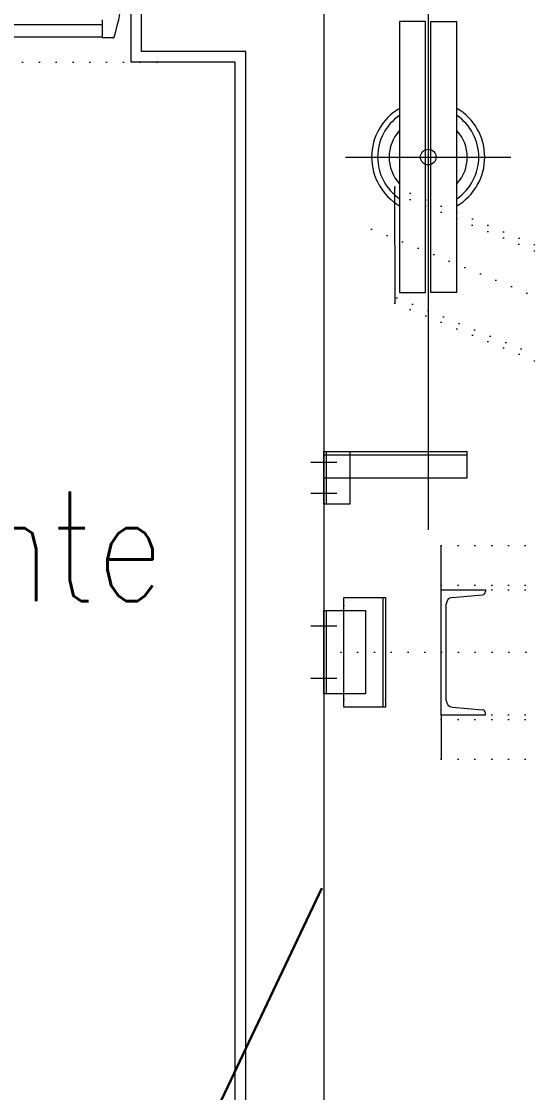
# Model space of a CAD drawing. Extents: x -1073 to 35213, y -1180 to 6950.
# Drawn here: x 10617.8 to 10714.9, y 3342.8 to 3548.3 of the extents above; entities that cross this region are included whole.
import ezdxf

# ---------------------------------------------------------------- set-up
doc = ezdxf.new("R2010")
doc.units = 0
doc.header["$LTSCALE"] = 25
doc.linetypes.add('DOT2', pattern=[0.125, 0, -0.125])
doc.layers.get('0').update_dxf_attribs({"color": 9, "lineweight": 9})
for name, color, linetype, lineweight in [('00', 9, 'Continuous', 9), ('06D', 9, 'Continuous', 9), ('07', 9, 'Continuous', 9), ('14', 9, 'Continuous', 9), ('20', 9, 'DOT2', 9), ('E-DAHİLİ DOME KAMERA', 7, 'Continuous', 30), ('E-DAHİLİ KAMERA', 7, 'Continuous', 30), ('E-YAZI', 7, 'Continuous', 30)]:
    doc.layers.add(name, color=color, linetype=linetype, lineweight=lineweight)
doc.styles.add('E-YAZI', font='txttw.shx')

# ---------------------------------------------------------------- blocks, each defined once
blk = doc.blocks.new('p-yng-01')
at = {"ltscale": 2}
for p, q in [((10.49, 12.39), (12.53, 12.39)), ((12.53, 8.93), (12.53, 12.39)), ((12.53, 12.21), (107.47, 12.21)), ((12.53, 9.87), (107.47, 9.87))]:
    blk.add_line(p, q, dxfattribs=at)
at = {"linetype": 'DOT2'}
blk.add_lwpolyline([(2, 17), (118, 17)], dxfattribs=at)
at = {"ltscale": 2}
for centre, radius, start, end in [((10.49, 12.15), 0.247, 90, 162.3802), ((45.73, 0.95), 37.22, 162.3802, 176.4723)]:
    blk.add_arc(centre, radius, start, end, dxfattribs=at)
blk = doc.blocks.new('NPU240')
for p, q in [((0, -120), (0, 120)), ((0, 120), (85, 120)), ((21.4, 105.2), (79.1, 110.2)), ((85, 120), (85, 116.7)), ((9.5, -92.2), (9.5, 92.2)), ((0, -120), (85, -120)), ((21.4, -105.2), (79.1, -110.2)), ((85, -120), (85, -116.7))]:
    blk.add_line(p, q)
for centre, radius, start, end in [((22.5, 92.2), 13, 95, 180), ((78.5, 116.7), 6.5, 275, 0), ((22.5, -92.2), 13, 180, 265), ((78.5, -116.7), 6.5, 0, 85)]:
    blk.add_arc(centre, radius, start, end)
blk = doc.blocks.new('asansr-acilmayan')
at = {"layer": '06D'}
for p, q in [((1590, 25031.95), (1590, 24898.95)), ((1584.5, 24996.45), (1584.5, 24944.45)), ((1589.5, 24996.45), (1584.5, 24996.45)), ((1589.5, 24944.45), (1589.5, 24996.45)), ((1590.5, 24944.45), (1590.5, 24996.45)), ((1590.5, 24996.45), (1595.5, 24996.45)), ((1595.5, 24944.45), (1595.5, 24996.45)), ((1574.15, 24970.45), (1605.85, 24970.45)), ((1583.54, 24964.75), (1583.57, 24942.45)), ((1584.5, 24944.45), (1589.5, 24944.45)), ((1595.5, 24944.45), (1590.5, 24944.45)), ((1570, 24913.95), (1597.5, 24913.95)), ((1570, 24903.95), (1570, 24913.95)), ((1570, 24913.95), (1575, 24913.95)), ((1570.5, 24903.95), (1570.5, 24913.95)), ((1575, 24903.95), (1575, 24913.95)), ((1597.5, 24908.95), (1597.5, 24913.95)), ((1567.5, 24911.95), (1572.5, 24911.95)), ((1570, 24913.35), (1597.5, 24913.35)), ((1570, 24908.95), (1597.5, 24908.95)), ((1567.5, 24905.95), (1572.5, 24905.95)), ((1570, 24903.95), (1575, 24903.95)), ((1592.5, 24887.45), (1592.5, 24895.95)), ((1573.8, 24864.95), (1573.8, 24885.95)), ((1573.8, 24885.95), (1581.8, 24885.95)), ((1581.3, 24885.95), (1581.3, 24864.95)), ((1581.8, 24885.95), (1581.8, 24864.95)), ((1570, 24867.45), (1570, 24883.45)), ((1570, 24883.45), (1578, 24883.45)), ((1570.5, 24867.45), (1570.5, 24883.45)), ((1578, 24883.45), (1578, 24867.45)), ((1572.5, 24880.45), (1567.5, 24880.45)), ((1572.5, 24870.45), (1567.5, 24870.45)), ((1578, 24867.45), (1570, 24867.45)), ((1581.8, 24864.95), (1573.8, 24864.95)), ((1592.5, 24863.45), (1592.5, 24854.95))]:
    blk.add_line(p, q, dxfattribs=at)
blk.add_circle((1590, 24970.45), 1.5, dxfattribs=at)
for radius, start, end in [(10.85, 120.4584, 239.5416), (10.85, 300.4584, 59.5416), (9.7, 124.542, 235.458), (9.7, 304.542, 55.458), (7.5, 137.1666, 222.8334), (7.5, 317.1666, 42.8334)]:
    blk.add_arc((1590, 24970.45), radius, start, end, dxfattribs=at)
for p in [(1573.8, 24884.45), (1573.8, 24866.45), (1573.8, 24866.45), (1573.8, 24866.45), (1581.8, 24866.45)]:
    blk.add_point(p, dxfattribs=at)
at = {"layer": '20'}
for p, q in [((1583.54, 24963.56), (1943.02, 24815.45)), ((1583.57, 24964.74), (1943.45, 24816.46)), ((1579.13, 24956.66), (1943.45, 24806.57)), ((1583.57, 24942.45), (1943.45, 24794.17)), ((1584, 24943.47), (1943.45, 24795.37)), ((1592.5, 24895.95), (1860, 24895.95)), ((1592.5, 24888.35), (1932.5, 24888.35)), ((1592.5, 24887.45), (1860, 24887.45)), ((1570, 24875.45), (1930, 24875.45)), ((1592.5, 24863.45), (1924, 24863.45)), ((1592.5, 24862.55), (1932.5, 24862.55)), ((1592.5, 24854.95), (1862.5, 24854.95))]:
    blk.add_line(p, q, dxfattribs=at)
at = {"layer": '06D', "xscale": 0.0999999999985448, "yscale": 0.0999999999985448, "zscale": 0.0999999999985448}
blk.add_blockref('NPU240', (1592.5, 24875.45), dxfattribs=at)
blk = doc.blocks.new('100_DAHİLİ DOME KAMERA')
at = {"layer": 'E-DAHİLİ KAMERA', "color": 4}
blk.add_line((2.566, 0), (13.416, -6.264), dxfattribs=at)

msp = doc.modelspace()

# ---------------------------------------------------------------- linework, layer by layer
at = {"layer": '00'}
msp.add_lwpolyline([(10660.84, 3542.5), (10640.84, 3542.5), (10640.84, 3557.5), (10660.84, 3557.5), (10660.84, 3812.5), (10670.84, 3812.5), (10675.84, 3812.5), (10675.84, 3192.5), (10660.84, 3192.5), (10660.84, 3542.5)], dxfattribs=at)
at = {"layer": '14'}
msp.add_lwpolyline([(10658.84, 3194.5), (10658.84, 3540.5), (10638.84, 3540.5), (10638.84, 3559.5), (10658.84, 3559.5), (10658.84, 3810.5), (10593.84, 3810.5), (10593.84, 3875.5), (10397.84, 3875.5), (10397.84, 3835.5), (10378.84, 3835.5), (10378.84, 3850.5), (9847.84, 3850.5)], dxfattribs=at)

# ---------------------------------------------------------------- block references
msp.add_blockref('asansr-acilmayan', (9105.84, -21448.2))
at = {"layer": '07', "rotation": 180}
msp.add_blockref('p-yng-01', (10645.84, 3557.5), dxfattribs=at)
at = {"layer": 'E-DAHİLİ DOME KAMERA', "xscale": 10, "yscale": 10, "zscale": 10, "rotation": 94.6497331764}
msp.add_blockref('100_DAHİLİ DOME KAMERA', (10623.87, 3243.21), dxfattribs=at)

# ---------------------------------------------------------------- texts
at = {"layer": 'E-YAZI', "color": 30, "style": 'E-YAZI', "width": 0.8}
msp.add_text('Tavan Monte', height=21, dxfattribs=at).set_placement((10503.26, 3437.08))

doc.saveas('drawing.dxf')
